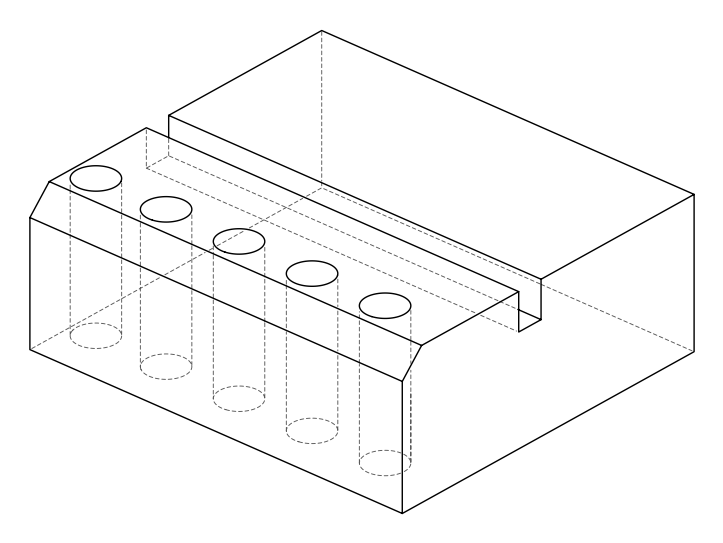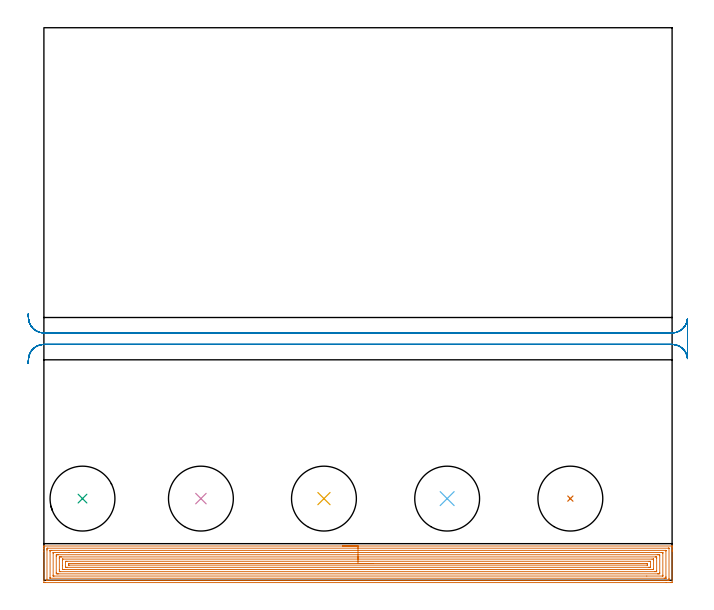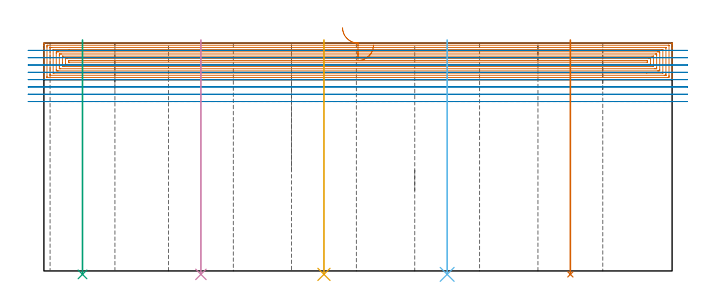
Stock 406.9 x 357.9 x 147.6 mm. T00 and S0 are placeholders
(PLAN: 7 operations, 2 tool changes, 47.2 min)
(1 AREA_MILL | FG_CHAMFER_SURFACE | UGT0205_001 | 29.59 min | 114272 mm3)
(2 MILL_RECTANGULAR_SLOT | SLOT_RECTANGULAR | UGT0201_094 | Follow Part, ap 5, ae 75% | 14.61 min | 422549 mm3)
(3 INDEXABLE_INSERT_DRILL_THROUGH_HOLE_FROM_SOLID | STEP1HOLE | NXT0302_036 | 0.61 min | 204407 mm3)
(4 INDEXABLE_INSERT_DRILL_THROUGH_HOLE_FROM_SOLID_1 | STEP1HOLE_1 | NXT0302_036 | 0.61 min | 204407 mm3)
(5 INDEXABLE_INSERT_DRILL_THROUGH_HOLE_FROM_SOLID_2 | STEP1HOLE_2 | NXT0302_036 | 0.61 min | 204407 mm3)
(6 INDEXABLE_INSERT_DRILL_THROUGH_HOLE_FROM_SOLID_3 | STEP1HOLE_3 | NXT0302_036 | 0.61 min | 204403 mm3)
(7 INDEXABLE_INSERT_DRILL_THROUGH_HOLE_FROM_SOLID_4 | STEP1HOLE_4 | NXT0302_036 | 0.61 min | 204401 mm3)
(TOOL UGT0205_001 | Chamfer Mill 20 x 3 x 45 deg. | D20 FL50 Z2)
(TOOL UGT0201_094 | End mill 20 mm | D20 FL38 Z4)
(TOOL NXT0302_036 | Index. Insert Drill 42mm [880-D4200L50-05] | D42 PA176 FL210 Z2)
(OP 1 AREA_MILL)
G17 G21 G94 G90
T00 M6
G54
G17 G0 G90 X193.45 Y22.2 S1061 M3
G43 Z157.6 H0
G94 G1 X193.488 Z156.728 F250.
X193.602 Z155.863
X193.791 Z155.012
X194.053 Z154.18
X194.387 Z153.374
X194.79 Z152.6
X195.258 Z151.864
X195.79 Z151.172
X196.379 Z150.529
X197.022 Z149.939
X197.714 Z149.408
X198.45 Z148.94
X199.224 Z148.537
X200.03 Z148.203
X200.862 Z147.941
X201.714 Z147.752
X202.578 Z147.638
X203.45 Z147.6
X406.889
X406.898 Y22.198 Z147.598
X406.9 Y22.124 Z147.523
Y21.584 Z146.984
Y20.901 Z146.295
Y19.68 Z145.076
Y19.142 Z144.536
Y18.532 Z143.927
Y-1.08 Z124.318
X406.897 Y-1.351 Z124.046
X406.89 Y-1.492 Z123.906
X406.747 Y-1.499 Z123.899
X406.28 Y-1.5 Z123.9
X403.11
X0.62
X0.149 Y-1.495 Z123.903
X0.01 Y-1.492 Z123.906
X0. Y-1.349 Z124.049
Y18.532 Z143.927
Y20.559 Z145.955
Y20.901 Z146.295
Y21.874 Z147.273
X0.01 Y22.193 Z147.593
X0.174 Y22.2 Z147.6
X203.45
Y20.786 Z146.186
X404.493 Y20.785 Z146.185
X404.61
X404.856 Y20.78 Z146.18
X404.882 Y20.779 Z146.179
X404.89 Y20.767 Z146.167
X404.896 Y20.734 Z146.134
X404.898 Y20.702 Z146.102
X404.9 Y20.5 Z145.9
Y1.157 Z126.557
X404.897 Y0.679 Z126.079
X404.891 Y0.286 Z125.686
X404.871 Y-0.079 Z125.321
X404.493 Y-0.084 Z125.316
X404.375 Y-0.085 Z125.315
X2.407 Y-0.086 Z125.314
X2.29 Y-0.085 Z125.315
X2.044 Y-0.08 Z125.32
X2.018 Y-0.079 Z125.321
X2.01 Y-0.067 Z125.333
X2.004 Y-0.034 Z125.366
X2.002 Y-0.002 Z125.398
X2. Y0.2 Z125.6
Y0.679 Z126.079
Y19.543 Z144.943
X2.003 Y20.021 Z145.421
X2.009 Y20.413 Z145.813
X2.029 Y20.779 Z146.179
X2.407 Y20.784 Z146.184
X2.525 Y20.785 Z146.185
X203.45 Y20.786 Z146.186
Y19.371 Z144.771
X402.705
X402.783 Y19.37 Z144.77
X402.845 Y19.367 Z144.767
X402.879 Y19.365 Z144.765
X402.89 Y19.332 Z144.732
X402.895 Y19.142 Z144.542
X402.899 Y18.952 Z144.352
X402.9 Y2.246 Z127.646
X402.898 Y1.558 Z126.958
X402.896 Y1.371 Z126.771
X402.891 Y1.343 Z126.743
X402.877 Y1.335 Z126.735
X402.822 Y1.333 Z126.733
X402.705 Y1.331 Z126.731
X402.045 Y1.329 Z126.729
X401.812 Y1.328 Z126.728
X4.195 Y1.329 Z126.729
X4.117 Y1.33 Z126.73
X4.055 Y1.332 Z126.732
X4.021 Y1.335 Z126.735
X4.01 Y1.367 Z126.767
X4.005 Y1.558 Z126.958
X4.001 Y1.748 Z127.148
X4. Y18.454 Z143.854
X4.002 Y19.142 Z144.542
X4.004 Y19.329 Z144.729
X4.009 Y19.357 Z144.757
X4.023 Y19.365 Z144.765
X4.078 Y19.367 Z144.767
X4.195 Y19.369 Z144.769
X4.855 Y19.371 Z144.771
X5.088
X203.45
Y17.957 Z143.357
X400.336
X400.761 Y17.955 Z143.355
X400.847 Y17.953 Z143.353
X400.88 Y17.951 Z143.351
X400.89 Y17.917 Z143.317
X400.894 Y17.814 Z143.214
X400.9 Y17.402 Z142.802
Y3.334 Z128.734
X400.897 Y2.886 Z128.286
X400.893 Y2.779 Z128.179
X400.891 Y2.756 Z128.156
X400.87 Y2.75 Z128.15
X400.802 Y2.747 Z128.147
X400.607 Y2.744 Z128.144
X390.507 Y2.743 Z128.143
X6.564
X6.139 Y2.745 Z128.145
X6.053 Y2.747 Z128.147
X6.02 Y2.749 Z128.149
X6.01 Y2.783 Z128.183
X6.006 Y2.886 Z128.286
X6. Y3.298 Z128.698
Y17.366 Z142.766
X6.003 Y17.814 Z143.214
X6.007 Y17.921 Z143.321
X6.009 Y17.944 Z143.344
X6.03 Y17.95 Z143.35
X6.098 Y17.953 Z143.353
X6.293 Y17.956 Z143.356
X16.386 Y17.957 Z143.357
X203.45
Y16.543 Z141.943
X397.305
X398.2 Y16.542 Z141.942
X398.238 Y16.541 Z141.941
X398.89 Y16.504 Z141.904
X398.899 Y15.854 Z141.254
X398.9 Y5.075 Z130.475
X398.897 Y4.426 Z129.826
X398.89 Y4.195 Z129.595
X398.275 Y4.159 Z129.559
X398.238 Y4.158 Z129.558
X397.384 Y4.157 Z129.557
X9.595
X8.7 Y4.158 Z129.558
X8.662 Y4.159 Z129.559
X8.01 Y4.195 Z129.595
X8.001 Y4.846 Z130.246
X8. Y15.625 Z141.025
X8.003 Y16.273 Z141.673
X8.01 Y16.504 Z141.904
X8.625 Y16.541 Z141.941
X8.662 Y16.542 Z141.942
X9.517 Y16.543 Z141.943
X203.45
Y15.129 Z140.529
X396.062 Y15.128 Z140.528
X396.451 Y15.127 Z140.527
X396.839 Y15.123 Z140.523
X396.883 Y15.122 Z140.522
X396.89 Y15.089 Z140.489
X396.895 Y15.011 Z140.411
X396.898 Y14.893 Z140.293
X396.9 Y14.746 Z140.146
Y14.304 Z139.704
Y6.391 Z131.791
X396.898 Y5.954 Z131.354
X396.895 Y5.733 Z131.133
X396.89 Y5.623 Z131.023
X396.886 Y5.578 Z130.978
X396.835 Y5.576 Z130.976
X396.451 Y5.573 Z130.973
X395.946 Y5.571 Z130.971
X395.557
X10.838
X10.449 Y5.573 Z130.973
X10.061 Y5.577 Z130.977
X10.017 Y5.578 Z130.978
X10.01 Y5.611 Z131.011
X10.005 Y5.689 Z131.089
X10.002 Y5.807 Z131.207
X10. Y6.833 Z132.233
Y14.309 Z139.709
X10.002 Y14.746 Z140.146
X10.005 Y14.967 Z140.367
X10.01 Y15.077 Z140.477
X10.014 Y15.122 Z140.522
X10.065 Y15.124 Z140.524
X10.449 Y15.127 Z140.527
X10.954 Y15.129 Z140.529
X11.343
X203.45
Y13.715 Z139.115
X393.925 Y13.714 Z139.114
X394.664 Y13.71 Z139.11
X394.826 Y13.708 Z139.108
X394.891 Y13.699 Z139.099
X394.894 Y13.685 Z139.085
X394.898 Y13.636 Z139.036
X394.9 Y12.988 Z138.388
Y12.755 Z138.155
Y7.48 Z132.88
X394.896 Y7.247 Z132.647
X394.891 Y7.093 Z132.493
X394.885 Y6.992 Z132.392
X394.848 Y6.99 Z132.39
X394.664 Y6.987 Z132.387
X394.509 Y6.986 Z132.386
X12.975
X12.236 Y6.99 Z132.39
X12.074 Y6.992 Z132.392
X12.009 Y7. Z132.4
X12.006 Y7.015 Z132.415
X12.002 Y7.064 Z132.464
X12. Y9.471 Z134.871
Y12.988 Z138.388
Y13.22 Z138.62
X12.004 Y13.452 Z138.852
X12.009 Y13.607 Z139.007
X12.015 Y13.708 Z139.108
X12.052 Y13.709 Z139.109
X12.236 Y13.713 Z139.113
X12.391 Y13.714 Z139.114
X203.45 Y13.715 Z139.115
Y12.3 Z137.7
X391.983
X392.686 Y12.296 Z137.696
X392.877 Y12.293 Z137.693
X392.897 Y12.108 Z137.508
X392.899 Y12.086 Z137.486
Y8.592 Z133.992
X392.898 Y8.57 Z133.97
X392.877 Y8.407 Z133.807
X392.177 Y8.401 Z133.801
X391.983 Y8.4 Z133.8
X14.917
X14.214 Y8.403 Z133.803
X14.023 Y8.407 Z133.807
X14.003 Y8.592 Z133.992
X14.001 Y8.614 Z134.014
Y12.108 Z137.508
X14.002 Y12.13 Z137.53
X14.023 Y12.293 Z137.693
X14.723 Y12.299 Z137.699
X14.917 Y12.3 Z137.7
X203.45
Y10.886 Z136.286
X390.546 Y10.885 Z136.285
X390.846 Y10.882 Z136.282
X390.877 Y10.88 Z136.28
X390.89 Y10.877 Z136.277
X390.892 Y10.855 Z136.255
X390.897 Y10.749 Z136.149
X390.9 Y10.537 Z135.937
X390.899 Y10.35 Z135.75
X390.895 Y10.004 Z135.404
X390.89 Y9.832 Z135.232
X390.886 Y9.82 Z135.22
X390.866 Y9.818 Z135.218
X390.819 Y9.815 Z135.215
X390.741 Y9.814 Z135.214
X16.355
X16.054 Y9.818 Z135.218
X16.023 Y9.82 Z135.22
X16.01 Y9.823 Z135.223
X16.008 Y9.845 Z135.245
X16.003 Y9.951 Z135.351
X16. Y10.163 Z135.563
X16.001 Y10.35 Z135.75
X16.005 Y10.696 Z136.096
X16.01 Y10.868 Z136.268
X16.014 Y10.88 Z136.28
X16.034 Y10.882 Z136.282
X16.081 Y10.884 Z136.284
X16.159 Y10.886 Z136.286
X203.45
X204.322 Z136.324
X205.186 Z136.438
X206.038 Z136.627
X206.87 Z136.889
X207.676 Z137.223
X208.45 Z137.626
X209.186 Z138.095
X209.878 Z138.626
X210.521 Z139.215
X211.11 Z139.858
X211.642 Z140.55
X212.11 Z141.286
X212.513 Z142.06
X212.847 Z142.866
X213.109 Z143.698
X213.298 Z144.55
X213.412 Z145.415
X213.45 Z146.286
G0 Z157.6
M5
M2
(OP 2 MILL_RECTANGULAR_SLOT)
G17 G21 G94 G90
T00 M6
G54
G17 G0 G90 X-10.202 Y140.583 S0 M3
G43 Z157.6 H0
Z142.862
G94 G1 X-9.97 Y143.574 F250.
G2 X0. Y152.8 R10. F500.
G1 X406.9
G2 X416.87 Y143.574 R10.
G1 X416.9
Y169.426
X416.87
G2 X406.9 Y160.2 R10.
G1 X0.
G2 X-9.97 Y169.426 R10.
G1 X-10.202 Y172.417 F250.
G0 Y140.583 Z138.125
G1 X-9.97 Y143.574
G2 X0. Y152.8 R10. F500.
G1 X406.9
G2 X416.87 Y143.574 R10.
G1 X416.9
Y169.426
X416.87
G2 X406.9 Y160.2 R10.
G1 X0.
G2 X-9.97 Y169.426 R10.
G1 X-10.202 Y172.417 F250.
G0 Y140.583 Z133.387
G1 X-9.97 Y143.574
G2 X0. Y152.8 R10. F500.
G1 X406.9
G2 X416.87 Y143.574 R10.
G1 X416.9
Y169.426
X416.87
G2 X406.9 Y160.2 R10.
G1 X0.
G2 X-9.97 Y169.426 R10.
G1 X-10.202 Y172.417 F250.
G0 Y140.583 Z128.65
G1 X-9.97 Y143.574
G2 X0. Y152.8 R10. F500.
G1 X406.9
G2 X416.87 Y143.574 R10.
G1 X416.9
Y169.426
X416.87
G2 X406.9 Y160.2 R10.
G1 X0.
G2 X-9.97 Y169.426 R10.
G1 X-10.202 Y172.417 F250.
G0 Y140.583 Z123.912
G1 X-9.97 Y143.574
G2 X0. Y152.8 R10. F500.
G1 X406.9
G2 X416.87 Y143.574 R10.
G1 X416.9
Y169.426
X416.87
G2 X406.9 Y160.2 R10.
G1 X0.
G2 X-9.97 Y169.426 R10.
G1 X-10.202 Y172.417 F250.
G0 Y140.583 Z119.175
G1 X-9.97 Y143.574
G2 X0. Y152.8 R10. F500.
G1 X406.9
G2 X416.87 Y143.574 R10.
G1 X416.9
Y169.426
X416.87
G2 X406.9 Y160.2 R10.
G1 X0.
G2 X-9.97 Y169.426 R10.
G1 X-10.202 Y172.417 F250.
G0 Y140.583 Z114.437
G1 X-9.97 Y143.574
G2 X0. Y152.8 R10. F500.
G1 X406.9
G2 X416.87 Y143.574 R10.
G1 X416.9
Y169.426
X416.87
G2 X406.9 Y160.2 R10.
G1 X0.
G2 X-9.97 Y169.426 R10.
G1 X-10.202 Y172.417 F250.
G0 Y140.583 Z109.7
G1 X-9.97 Y143.574
G2 X0. Y152.8 R10. F500.
G1 X406.9
G2 X416.87 Y143.574 R10.
G1 X416.9
Y169.426
X416.87
G2 X406.9 Y160.2 R10.
G1 X0.
G2 X-9.97 Y169.426 R10.
G1 X-10.202 Y172.417 F250.
G0 Z157.6
M5
M2
(OP 3 INDEXABLE_INSERT_DRILL_THROUGH_HOLE_FROM_SOLID)
G17 G21 G94 G90
T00 M6
G54
G17 G0 G90 X25. Y52.9 S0 M3
G43 Z157.6 H1
G94 G81 G98 Z-2.233 F250. R149.6
G80
M5
M2
(OP 4 INDEXABLE_INSERT_DRILL_THROUGH_HOLE_FROM_SOLID_1)
G17 G21 G94 G90
T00 M6
G54
G17 G0 G90 X101.7 Y52.9 S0 M3
G43 Z157.6 H1
G94 G81 G98 Z-2.233 F250. R149.6
G80
M5
M2
(OP 5 INDEXABLE_INSERT_DRILL_THROUGH_HOLE_FROM_SOLID_2)
G17 G21 G94 G90
T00 M6
G54
G17 G0 G90 X181.4 Y52.9 S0 M3
G43 Z157.6 H1
G94 G81 G98 Z-2.233 F250. R149.6
G80
M5
M2
(OP 6 INDEXABLE_INSERT_DRILL_THROUGH_HOLE_FROM_SOLID_3)
G17 G21 G94 G90
T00 M6
G54
G17 G0 G90 X261.2 Y52.9 S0 M3
G43 Z157.6 H1
G94 G81 G98 Z-2.233 F250. R149.6
G80
M5
M2
(OP 7 INDEXABLE_INSERT_DRILL_THROUGH_HOLE_FROM_SOLID_4)
G17 G21 G94 G90
T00 M6
G54
G17 G0 G90 X341. Y52.9 S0 M3
G43 Z157.6 H1
G94 G81 G98 Z-2.233 F250. R149.6
G80
M5
M2
